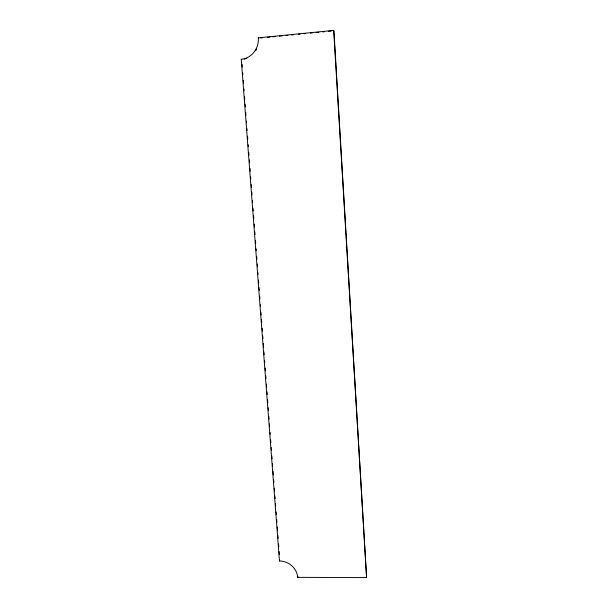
<?xml version="1.0" encoding="UTF-8"?>
<svg xmlns="http://www.w3.org/2000/svg" width="608" height="608" viewBox="0 0 608 608"><rect width="100%" height="100%" fill="white"/><g stroke="black" fill="none" stroke-linecap="round" stroke-linejoin="round"><path stroke-width="0.91" d="M366.594 577.6L333.936 30.795L333.693 30.4L258.324 37.848A19.752 18.544 -84.5 0 1 241.254 59.28L279.46 560.994A17.343 15.869 29.8 0 1 297.692 577.349L366.594 577.6L333.693 30.4M297.692 577.349L297.996 576.468M279.46 560.994L279.794 560.15M260.634 38.03L262.512 37.848M267.208 37.384L270.028 37.103M272.848 36.83L275.667 36.548M279.429 36.176L282.249 35.895M286.003 35.53L287.888 35.34M291.642 34.968L293.527 34.785M298.224 34.322L300.101 34.132M303.863 33.767L305.74 33.577M310.437 33.113L312.322 32.931M316.076 32.558L318.896 32.277M322.658 31.905L324.535 31.722M328.297 31.35L331.117 31.076M241.254 59.28L241.726 59.592M258.324 37.848L258.75 38.22M242.083 64.326L242.296 67.161M242.729 72.838L242.873 74.731M243.306 80.408L243.519 83.25M243.952 88.928L244.097 90.82M244.53 96.497L244.743 99.332M245.108 104.067L245.32 106.902M245.754 112.579L245.966 115.421M246.4 121.098L246.544 122.991M246.977 128.668L247.122 130.56M247.555 136.238L247.768 139.072M248.201 144.75L248.345 146.642M248.778 152.327L248.991 155.162M249.348 159.896L249.569 162.731M250.002 168.408L250.215 171.251M250.648 176.928L250.792 178.82M251.226 184.498L251.438 187.332M251.796 192.067L252.016 194.902M252.449 200.579L252.594 202.472M253.019 208.149L253.24 210.991M253.597 215.718L253.817 218.561M254.243 224.238L254.463 227.073M254.82 231.808L255.041 234.642M255.466 240.32L255.687 243.162M256.12 248.839L256.264 250.732M256.69 256.409L256.91 259.251M257.268 263.978L257.488 266.821M257.914 272.498L258.058 274.39M258.491 280.068L258.712 282.902M259.069 287.637L259.282 290.472M259.715 296.149L259.935 298.992M260.361 304.669L260.505 306.561M260.938 312.238L261.159 315.073M261.516 319.808L261.729 322.643M262.162 328.32L262.382 331.162M262.74 335.897L262.952 338.732M263.317 343.467L263.606 347.252M263.963 351.979L264.176 354.821M264.609 360.498L264.754 362.391M265.187 368.068L265.4 370.903M265.764 375.638L265.977 378.472M266.41 384.15L266.623 386.992M266.988 391.719L267.201 394.562M267.558 399.289L267.847 403.074M268.212 407.808L268.424 410.643M268.858 416.32L269.07 419.163M269.435 423.89L269.648 426.732M270.081 432.41L270.226 434.302M270.659 439.979L270.872 442.822M271.229 447.549L271.449 450.391M271.882 456.068L272.095 458.903M272.452 463.638L272.673 466.473M273.03 471.208L273.319 474.992M273.676 479.72L273.896 482.562M274.33 488.239L274.542 491.074M274.9 495.809L275.12 498.644M275.477 503.378L275.69 506.213M276.123 511.89L276.344 514.733M276.701 519.468L276.914 522.302M277.278 527.037L277.567 530.822M277.924 535.549L278.137 538.392M278.57 544.069L278.791 546.904M279.148 551.638L279.361 554.473M256.599 49.096A19.707 18.498 -84.5 0 1 255.694 50.707M246.863 58.307A19.707 18.498 -84.5 0 1 244.287 59.151"/></g></svg>
